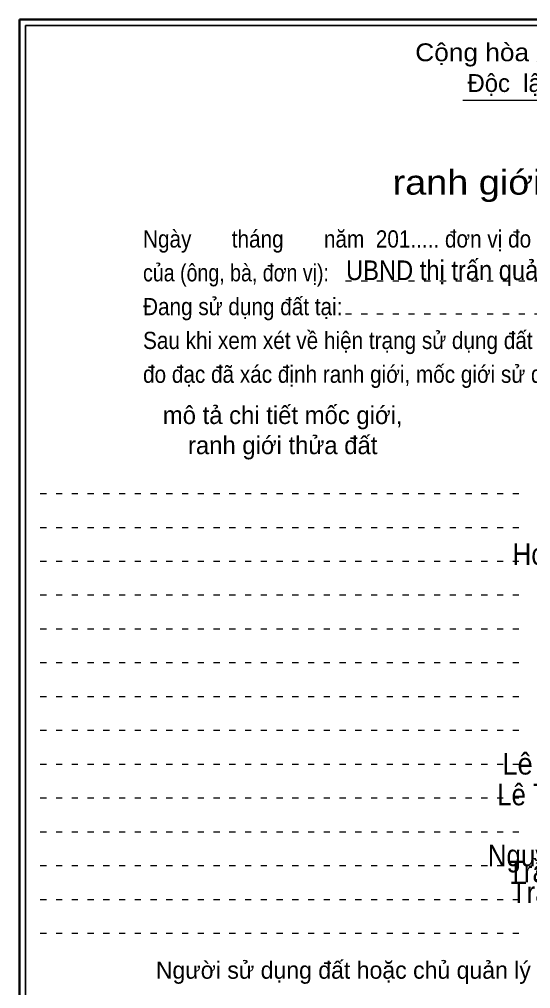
# Model space of a CAD drawing. Header units: metres. Extents: x 964 to 1219, y 878 to 1019.
# Drawn here: x 963.79 to 972.1, y 1003.73 to 1019.49 of the extents above; entities that cross this region are included whole.
import ezdxf
from ezdxf.enums import TextEntityAlignment as Align

# ---------------------------------------------------------------- set-up
doc = ezdxf.new("R2010")
doc.units = ezdxf.units.M
doc.header["$LTSCALE"] = 0.13
doc.linetypes.add('DOTTED', pattern=[1.5, 0.3, -1.2])
for name, color, linetype, lineweight in [('2', 7, 'Continuous', 25), ('4', 7, 'DOTTED', 13), ('9', 7, 'Continuous', 13)]:
    doc.layers.add(name, color=color, linetype=linetype, lineweight=lineweight)

msp = doc.modelspace()

# ---------------------------------------------------------------- linework, layer by layer
at = {"layer": '4'}
for p, q in [((964.13, 1011.78), (972.01, 1011.78)), ((964.13, 1011.23), (972.01, 1011.23)), ((964.13, 1010.68), (972.01, 1010.68)), ((964.13, 1010.13), (972.01, 1010.13)), ((964.13, 1009.58), (972.01, 1009.58)), ((964.13, 1009.03), (972.01, 1009.03)), ((964.13, 1008.48), (972.01, 1008.48)), ((964.13, 1007.93), (972.01, 1007.93)), ((964.13, 1007.38), (972.01, 1007.38)), ((964.13, 1006.83), (972.01, 1006.83)), ((964.13, 1006.28), (972.01, 1006.28)), ((964.13, 1005.73), (972.01, 1005.73)), ((964.13, 1005.18), (972.01, 1005.18)), ((964.13, 1004.63), (972.01, 1004.63))]:
    msp.add_line(p, q, dxfattribs=at)
at = {"layer": '9'}
msp.add_line((976.24, 1018.17), (971, 1018.17), dxfattribs=at)
at = {"layer": '9', "linetype": 'DOTTED'}
for p, q in [((969.09, 1015.24), (981.14, 1015.24)), ((969.09, 1014.7), (981.15, 1014.7))]:
    msp.add_line(p, q, dxfattribs=at)
at = {"layer": '9', "lineweight": 35}
msp.add_lwpolyline([(963.79, 1019.49), (983.49, 1019.49), (983.49, 990.69), (963.79, 990.69)], close=True, dxfattribs=at)
at = {"layer": '9', "lineweight": 25}
msp.add_lwpolyline([(963.89, 1019.39), (983.39, 1019.39), (983.39, 990.79), (963.89, 990.79)], close=True, dxfattribs=at)

# ---------------------------------------------------------------- texts
at = {"layer": '2'}
for s, width, p in [('Hoàng Khánh', 0.9, (973.095, 1010.62)), ('Lê Thị ái Liên', 0.95, (972.975, 1007.21)), ('Lê Thị Ngọc Nhung', 0.9, (973.37, 1006.71)), ('Nguyễn Đình Luân', 0.9, (973.16, 1005.72)), ('Trần Quang Lạc', 0.9, (973.255, 1005.46)), ('Trần Quốc Long', 0.9, (973.3, 1005.12))]:
    msp.add_text(s, height=0.35, dxfattribs=dict(at, width=width)).set_placement(p, align=Align.CENTER)
at = {"layer": '4', "width": 0.9}
msp.add_text('UBND thị trấn quản lý', height=0.32, dxfattribs=at).set_placement((969.1, 1015.25))
at = {"layer": '9'}
for s, height, width, p in [('Cộng hòa xã hội chủ nghĩa việt nam', 0.29, 1.1, (973.64, 1018.81)), ('ranh giới, mốc giới thửa đất', 0.4, 1.15, (973.645, 1016.64))]:
    msp.add_text(s, height=height, dxfattribs=dict(at, width=width)).set_placement(p, align=Align.CENTER)
for s, height, p in [('Độc  lập - Tự  do - Hạnh phúc', 0.29, (973.64, 1018.31)), ('mô tả chi tiết mốc giới,', 0.29, (968.07, 1012.91)), ('ranh giới thửa đất', 0.29, (968.07, 1012.42)), ('Người sử dụng đất hoặc chủ quản lý đất liền kề ký xác nhận ranh giới, mốc giới sử dụng đất:', 0.28, (973.725, 1003.89))]:
    msp.add_text(s, height=height, dxfattribs=at).set_placement(p, align=Align.CENTER)
for s, width, p in [('Ngày       tháng       năm  201..... đơn vị đo đạc đã  tiến  hành  xác  định  ranh giới, mốc giới  thửa đất tại thực địa', 0.9, (965.8, 1015.78)), ('của (ông, bà, đơn vị): ', 0.85, (965.8, 1015.23)), ('Đang sử dụng đất tại: ', 0.9, (965.8, 1014.68)), ('Sau khi xem xét về hiện trạng sử dụng đất và ý kiến thống nhất của những người sử dụng đất liền kề, đơn vị ', 0.9, (965.8, 1014.13)), ('đo đạc đã xác định ranh giới, mốc giới sử dụng đất và lập bản mô tả ranh giới, mốc giới sử dụng đất như sau:', 0.9, (965.8, 1013.58))]:
    msp.add_text(s, height=0.28, dxfattribs=dict(at, width=width)).set_placement(p)

doc.saveas('drawing.dxf')
